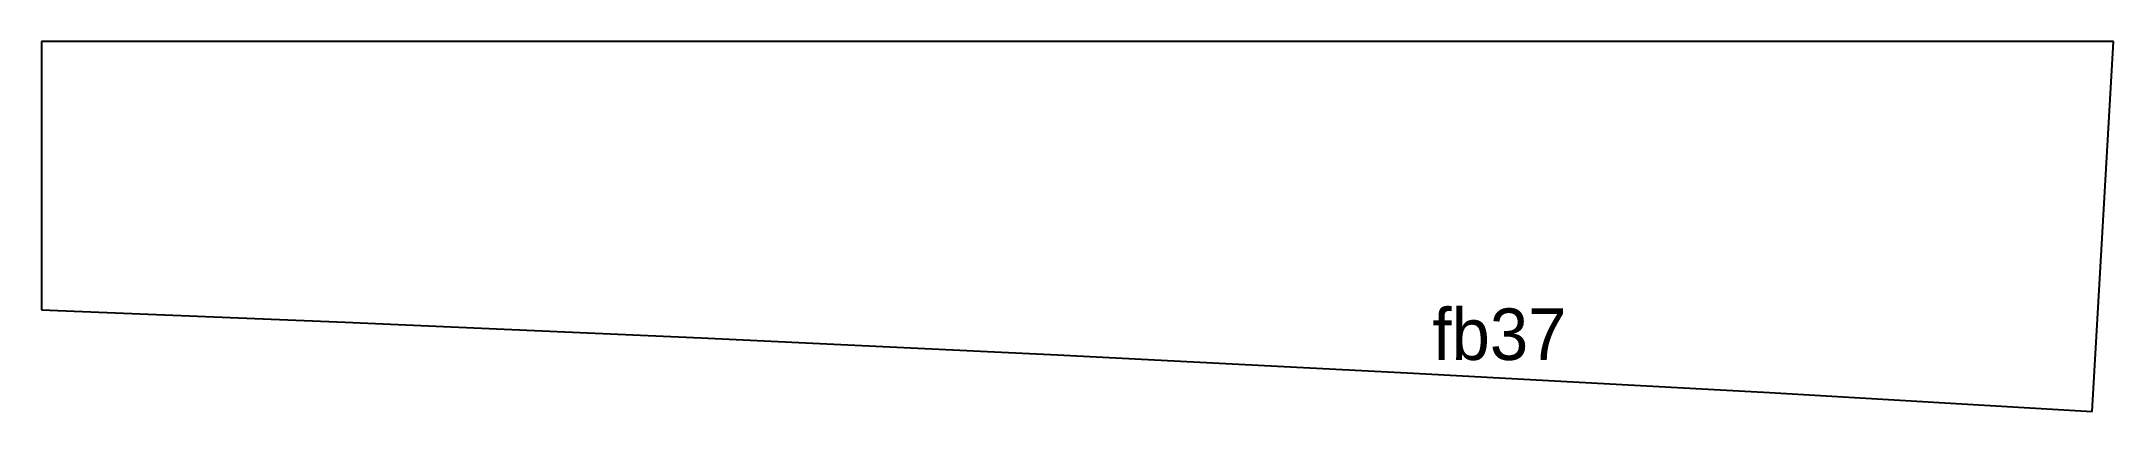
# Model space of a CAD drawing. Extents: x 0 to 40.2, y 0 to 7.2.
import ezdxf

# ---------------------------------------------------------------- set-up
doc = ezdxf.new("R2010")
doc.units = 0
doc.header["$MEASUREMENT"] = 0
doc.layers.add('BURN', color=1, linetype='CONTINUOUS')
doc.layers.add('SCRIBE', color=1, linetype='CONTINUOUS')

msp = doc.modelspace()

# ---------------------------------------------------------------- linework, layer by layer
at = {"layer": 'BURN'}
for p, q in [((40.220727, 7.179021), (0, 7.179021)), ((0, 7.179021), (0, 1.974427)), ((39.803468, 0), (40.220727, 7.179021)), ((0, 1.974427), (5.894046, 1.73622)), ((5.894046, 1.73622), (12.80791, 1.431624)), ((12.80791, 1.431624), (19.720621, 1.101903)), ((19.720621, 1.101903), (26.632089, 0.747062)), ((26.632089, 0.747062), (33.542221, 0.367106)), ((33.542221, 0.367106), (39.803468, 0))]:
    msp.add_line(p, q, dxfattribs=at)

# ---------------------------------------------------------------- texts
at = {"layer": 'SCRIBE'}
msp.add_text('fb37', height=1, dxfattribs=at).set_placement((27, 1))

doc.saveas('drawing.dxf')
